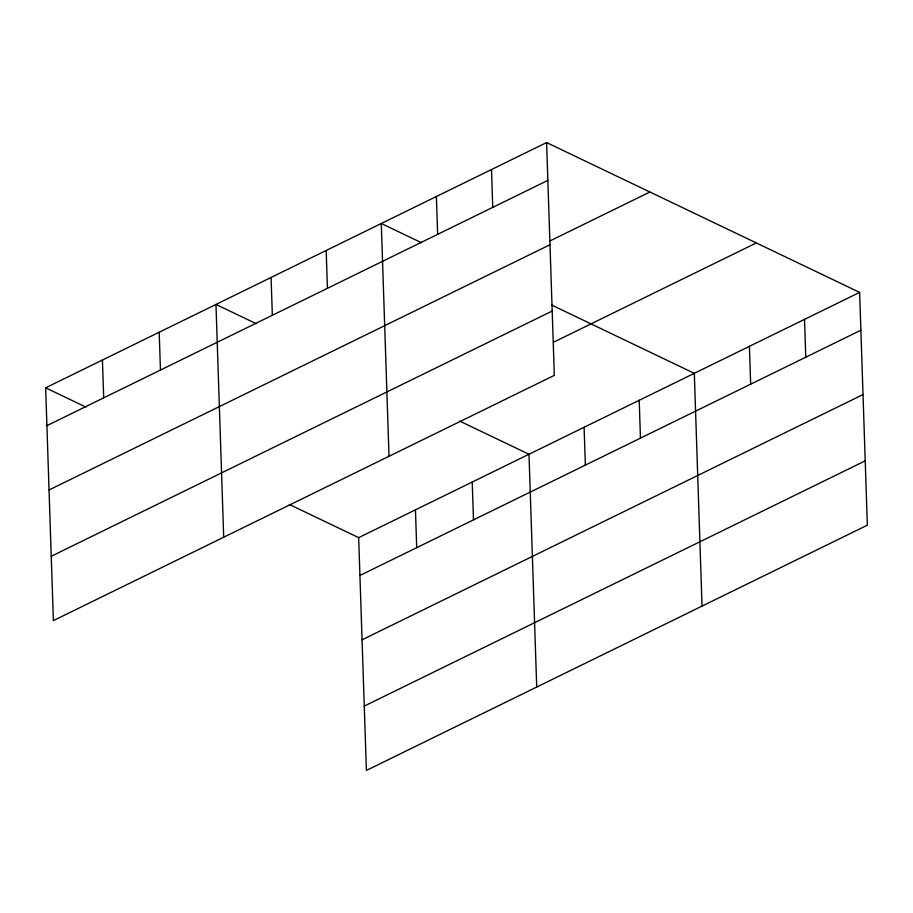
<?xml version="1.0" encoding="UTF-8"?>
<svg xmlns="http://www.w3.org/2000/svg" width="913" height="913" viewBox="0 0 913 913"><rect width="100%" height="100%" fill="white"/><g stroke="black" fill="none" stroke-linecap="round" stroke-linejoin="round"><path stroke-width="1.37" d="M546.602 142.565L554.328 375.357L53.376 620.612L45.65 387.82L546.602 142.565L859.624 292.388L867.35 525.18L366.398 770.435L358.672 537.643L289.387 504.478M46.905 425.652L547.857 180.397M549.706 241.055L649.908 192.004M49.04 489.984L549.991 244.741M51.242 556.268L552.194 311.025M553.438 342.272L756.329 242.949M358.672 537.643L859.624 292.388M359.927 575.475L860.879 330.221M362.062 639.808L863.013 394.564M364.264 706.091L865.216 460.848M421.601 242.79L381.292 223.502L389.018 456.295M551.737 305.079L694.314 373.326L702.04 606.118M256.291 323.727L215.97 304.428L223.696 537.221M459.707 421.098L528.992 454.252L536.718 687.044M45.65 387.82L85.959 407.107M804.524 319.367L805.78 357.2M749.413 346.347L750.669 384.179M639.203 400.305L640.458 438.137M584.103 427.284L585.359 465.116M491.502 169.544L492.758 207.377M472.226 482.053L473.482 519.885M436.391 196.523L437.647 234.356M415.449 509.842L416.705 547.674M326.181 250.47L327.436 288.314M271.081 277.449L272.336 315.282M159.204 332.229L160.46 370.062M102.427 360.019L103.683 397.851"/></g></svg>
